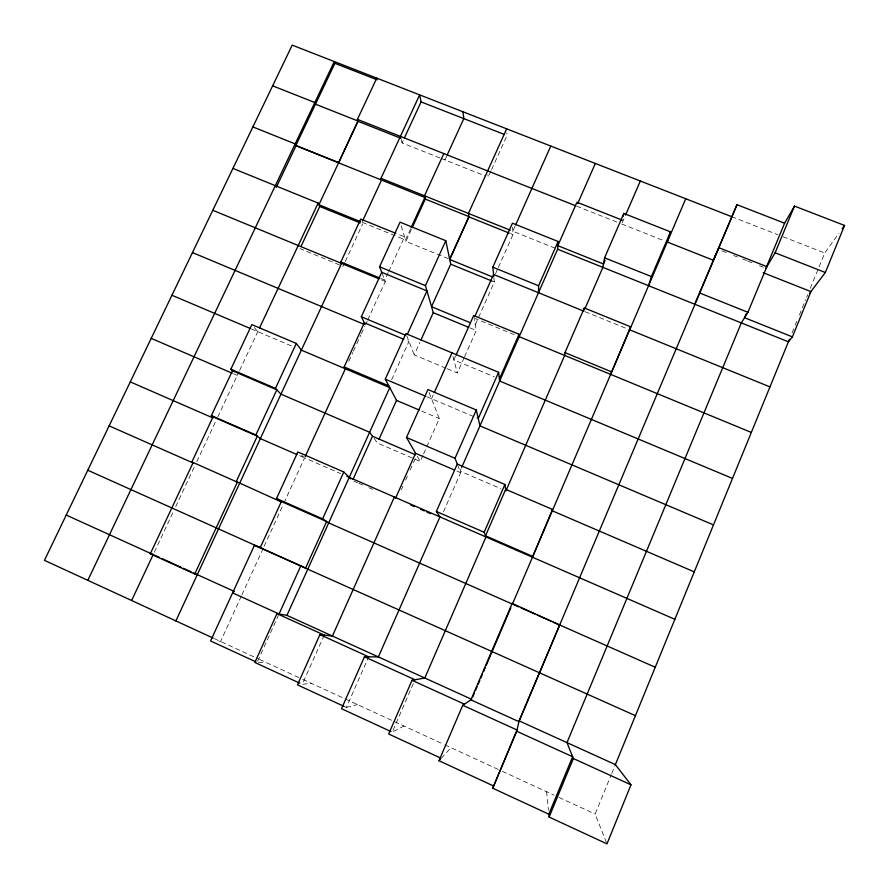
<?xml version="1.0" encoding="UTF-8"?>
<svg xmlns="http://www.w3.org/2000/svg" width="889" height="889" viewBox="0 0 889 889"><rect width="100%" height="100%" fill="white"/><g stroke="black" fill="none" stroke-linecap="round" stroke-linejoin="round"><path stroke-width="0.67" stroke-dasharray="4.45 3.33" d="M606.487 842.628L595.141 814.091L611.232 774.764M611.754 773.497L615.388 764.618M792.055 332.886L794.666 326.519M795.188 325.241L796.755 321.418M799.367 315.039L805.623 299.737M806.667 297.193L807.701 294.659M810.279 288.347L824.748 253.009L839.005 233.162M622.244 222.717L624.978 216.394M413.363 683.519L392.227 732.147L403.984 726.013M461.147 468.636L460.046 471.148L500.851 488.694M443.478 511.753L460.646 472.681L457.257 464.025M343.865 706.288L346.377 707.444L368.135 658.082M455.579 356.122L453.879 359.923L494.351 376.836M515.064 226.195L512.82 231.229L556.347 248.698M495.562 273.69L497.807 268.645M498.373 267.389L512.986 234.596L512.497 224.539M401.25 489.983L402.906 486.261M405.662 480.06L407.318 476.348M410.085 470.148L412.84 463.947M413.396 462.713L416.152 456.513M493.884 277.479L494.34 281.98L475.282 324.796L472.781 323.763M447.211 368.735L457.357 372.991L464.036 357.989M464.591 356.733L476.271 330.475L474.348 319.418M374.113 438.488L377.347 442.966L420.241 461.447L423.042 455.135M423.608 453.879L439.299 418.563L428.831 391.838M324.241 635.124L302.26 684.33L311.339 683.319M431.532 398.717L433.187 395.005M391.638 379.714L408.94 341.42L405.117 339.831M491.061 170.788L488.217 177.089L487.983 174.622M491.628 169.521L506.986 135.495L506.852 132.839M445.945 368.213L414.23 354.911L419.83 342.487M257.688 661.183L278.479 615.221M388.16 272.667L384.77 280.068L381.003 278.513M388.726 271.434L404.539 236.885L397.027 233.829M241.319 596.152L220.572 641.502L216.827 641.291M241.897 594.897L262.433 550.013M264.133 546.302L283.335 504.33M283.902 503.096L304.583 457.879L340.565 473.57M348.788 361.267L352.811 352.5M353.377 351.244L356.245 344.976M356.822 343.721L360.834 334.942M361.412 333.686L364.857 326.163M365.423 324.907L367.135 321.185M367.702 319.94L385.315 281.446L381.725 272.301M410.618 228.706L405.473 239.952L361.99 222.261M448.423 258.71L405.917 241.408L411.618 228.962M446.656 156.175L444.945 159.931L444.489 157.386M344.732 262.633L342.998 266.378L299.982 248.62M345.31 261.388L362.656 223.939M439.899 157.931L402.072 142.94L403.228 140.451M154.342 552.125L173.366 511.575M175.7 506.608L195.058 465.347M196.813 461.613L216.572 419.519M217.716 417.063L239.041 371.635M239.63 370.38L258.955 329.197M441.233 758.306L451.034 747.682M346.377 707.444L357.422 704.555M258.355 662.405L265.722 662.305M731.625 216.66L777.953 234.74M783.02 236.718L824.748 253.009M722.035 250.92L727.191 252.954M733.647 255.499L737.526 257.032M742.682 259.066L746.56 260.588M747.849 261.099L754.305 263.644M759.473 265.689L763.34 267.211M576.572 206.126L617.822 222.45M621.689 223.984L664.728 241.008M441.155 158.431L485.672 176.078M510.464 233.585L512.986 234.596M585.151 311.706L628.434 329.308M491.773 280.935L494.34 281.98M381.559 279.902L385.315 281.446M474.115 318.084L515.42 335.12M469.948 327.863L476.271 330.475M426.531 396.605L478.26 418.508M251.454 328.974L292.648 346.443M421.686 411.074L439.299 418.563M233.463 373.736L237.285 375.38M456.89 471.07L460.646 472.681M299.526 455.679L303.327 457.335M353.778 481.116L357.578 482.771M358.845 483.327L362.645 484.983M368.968 487.739L372.769 489.394M214.371 638.635L258.199 658.838M259.455 659.416L301.482 678.774M302.716 679.34L443.6 744.26M444.844 744.838L498.562 769.585M502.263 771.285L554.069 795.166M559.048 797.455L595.141 814.091M301.704 455.357L303.627 457.046M254.387 327.63L257.799 331.675M417.297 456.301L420.241 461.447M406.706 335.72L414.23 354.911M401.161 225.839L405.917 241.408M452.946 356.389L457.357 372.991M401.183 139.451L402.072 142.94M546.602 791.721L548.446 810.235"/><path stroke-width="1.33" d="M538.501 292.725L538.601 285.78L558.092 241.475L512.431 223.195L492.817 267.189L493.773 276.468M461.702 467.381L557.625 249.209L558.092 241.475M769.963 386.893L629.701 329.83L630.59 326.785L584.34 307.983L564.971 352.633L564.682 355.433L505.941 490.884M454.379 469.992L415.563 453.301L406.495 437.477L427.931 389.549L476.304 409.985L455.012 458.279L457.257 464.025L504.896 484.472L505.685 489.317L552.491 509.43L552.313 510.819L694.265 571.86M584.029 310.117L584.34 307.983M538.89 673.918L519.098 720.868L516.731 731.258L572.638 756.739L548.835 814.191L549.124 817.058L606.976 843.872L630.99 784.809L573.361 758.528L566.993 742.626L741.326 322.929L747.916 312.295L766.874 266.633L718.912 247.731L713.267 260.221L667.25 242.008L670.517 231.862L623.834 213.438L604.576 257.832L602.875 267.367L584.962 308.683M623.278 216.16L623.834 213.438M610.643 374.402L630.59 326.785M648.57 285.702L651.393 276.568L670.517 231.862M548.835 814.191L492.739 788.21L517.02 729.991L462.747 705.266L438.988 760.728L493.451 785.932M809.501 293.448L825.336 272.501L844.55 225.45L794.488 206.092L784.609 223.217L766.44 266.978M630.99 784.809L615.388 764.618L789.454 339.265M557.625 249.209L788.41 341.809L792.388 336.875L810.912 291.581L763.229 272.745M549.124 817.058L573.361 758.528M746.115 313.961L744.56 317.706L792.388 336.875M765.918 268.234L775.119 252.798L794.488 206.092M784.609 223.217L736.992 204.703L539.501 672.84M559.881 624.5L518.92 721.679L470.903 699.865L512.153 603.409L559.537 624.934M694.72 304.216L736.992 204.703M492.739 788.21L516.731 731.258M532.467 557.225L552.491 509.43M472.781 696.809L474.404 693.031M475.471 690.509L477.093 686.73M478.171 684.219L479.782 680.441M480.86 677.918L482.471 674.14M483.549 671.617L485.172 667.839M486.25 665.328L510.819 607.843M350.877 478.96L343.81 472.003L297.848 451.979L276.523 498.507L322.607 518.865L328.686 522.899L512.42 604.109L685.752 198.747M439.977 757.728L388.671 734.003L412.029 680.307L424.798 678.018L485.972 536.956L484.149 532.278L504.896 484.472M505.685 489.317L485.516 535.811L532.455 556.27M605.109 260.221L603.475 263.977L557.836 245.675L576.95 202.236L622.456 220.228M625.523 215.138L640.324 181.012M478.26 418.508L498.596 372.302L405.873 333.608L385.27 379.136L396.527 400.383L419.175 410.007M499.407 378.958L519.065 334.253L473.67 315.539L456.146 354.855M577.672 203.614L595.33 163.454M457.257 464.025L436.366 511.464L439.933 516.887L378.37 656.915L364.446 656.771L341.532 708.722L390.993 731.569M474.67 316.828L493.562 274.445L583.873 311.183M515.631 224.939L550.78 146.063M415.563 453.301L395.505 498.34L394.372 497.029L332.419 636.035L319.929 634.635L297.471 684.874L343.865 706.288M434.299 392.527L452.001 352.855M379.047 439.21L396.527 400.383M299.771 683.185L254.843 662.461L276.957 613.61L286.925 615.366L389.771 387.637L301.36 350.144L296.315 343.443L251.843 324.607L230.851 369.224L232.451 370.757L276.823 389.815L255.854 434.977L260.355 438.61L297.004 454.579M506.652 128.838L468.447 213.427L468.959 216.905L449.734 259.499L492.617 276.968M449.667 259.221L468.914 216.605L425.275 199.08L424.509 195.791L443.822 153.586M353.077 479.293L372.491 436.255L369.613 432.276L280.957 394.16L275.446 388.382L230.851 369.224M403.85 339.298L364.357 322.785L361.334 316.773L381.725 272.301L379.559 266.789L400.039 222.161L445.789 240.697L450.712 264.189L431.532 306.716L470.281 322.729M420.953 340.009L433.265 312.684L425.442 285.647L445.789 240.697M635.413 715.667L300.738 566.037L279.046 613.977L232.618 592.874M322.607 518.865L343.81 472.003M407.262 334.475L426.964 290.925L381.725 272.301M260.255 547.657L281.38 501.529L276.523 498.507M305.149 456.646L345.343 368.791L344.143 366.946L364.357 322.785M411.185 227.462L424.898 197.48L296.037 145.752L295.17 143.896L252.876 126.927M412.185 227.717L425.275 199.08M447.234 154.919L463.825 118.615L462.947 111.781M263 548.769L254.443 545.29L210.571 640.958L255.865 661.849M275.446 388.382L296.315 343.443M191.88 461.924L193.113 462.636L150.297 553.791L194.758 574.005L237.341 482.182L191.88 461.924L213.049 416.863L211.371 415.596L232.451 370.757M175.878 620.9L341.554 263.4L340.854 261.966L360.745 219.072L395.772 233.318M362.568 221.017L381.537 180.067L380.981 178.322L419.652 94.879L421.075 101.902L404.373 137.962M131.628 600.519L153.186 554.58L66.219 515.064M259.532 327.963L318.14 203.07L232.929 168.41M360.723 221.739L318.929 204.726L358.045 121.326L357.411 119.382L376.769 78.143L377.236 79.854M338.576 162.831L357.934 120.993L315.473 104.18L314.828 102.535L272.645 85.833M301.149 246.142L319.751 206.47L318.14 203.07M87.822 580.328L334.297 61.552L334.886 63.319L295.881 145.429L338.453 162.509M276.268 187.368L296.037 145.752M842.172 228.762L844.55 225.45M438.988 760.728L440.488 759.117M462.747 705.266L471.703 699.332L286.925 615.366M194.758 574.005L197.314 574.638M150.297 553.791L153.186 554.58M731.625 216.66L292.214 45.128L44.45 560.348L213.127 638.069M334.886 63.319L375.947 79.354M421.075 101.902L504.452 134.506M775.119 252.798L825.336 272.501M357.411 119.382L575.294 205.615M358.045 121.326L400.895 138.295M699.81 293.048L747.916 312.295M604.576 257.832L651.393 276.568M380.981 178.322L510.286 230.218M468.959 216.905L509.208 233.074M492.817 267.189L538.601 285.78M319.751 206.47L360.134 222.917M450.712 264.189L491.773 280.935M379.559 266.789L425.442 285.647M564.971 352.633L611.365 371.758M340.854 261.966L379.747 278.001M212.793 210.282L379.058 278.868M751.327 432.432L519.176 336.664L519.065 334.253M433.265 312.684L468.681 327.341M361.334 316.773L405.44 335.197M192.457 252.565L364.179 324.385M732.503 478.426L499.662 381.048L498.596 372.302M385.27 379.136L425.275 396.072M344.143 366.946L388.849 385.893M171.933 295.259L250.176 328.441M713.478 524.899L479.949 425.875L476.304 409.985M406.495 437.477L455.012 458.279M151.197 338.365L232.196 373.191M372.491 436.255L415.441 454.735M436.366 511.464L484.149 532.278M211.371 415.596L255.854 434.977M213.049 416.863L257.31 436.155L236.263 481.538L281.368 501.974M130.272 381.892L212.849 417.897M346.766 476.271L674.851 619.3M410.574 504.908L414.341 506.552M420.608 509.286L424.375 510.931M426.887 512.031L430.654 513.675M281.38 501.529L326.607 521.521L305.616 567.982L87.778 470.237M109.125 425.853L193.169 462.991M513.664 604.653L518.62 606.843M521.098 607.943L534.745 613.977M537.223 615.066L550.858 621.1M553.336 622.189L655.237 667.228M254.443 545.29L300.738 566.037M154.442 555.158L159.487 557.447M162.009 558.592L180.923 567.193M183.445 568.338L191.013 571.771M193.535 572.916L234.463 591.518M519.098 720.868L615.388 764.618M276.957 613.61L324.241 635.124M319.929 634.635L368.691 656.815M364.446 656.771L414.985 679.774M412.029 680.307L464.414 704.166M512.153 603.409L512.42 604.109"/></g></svg>
